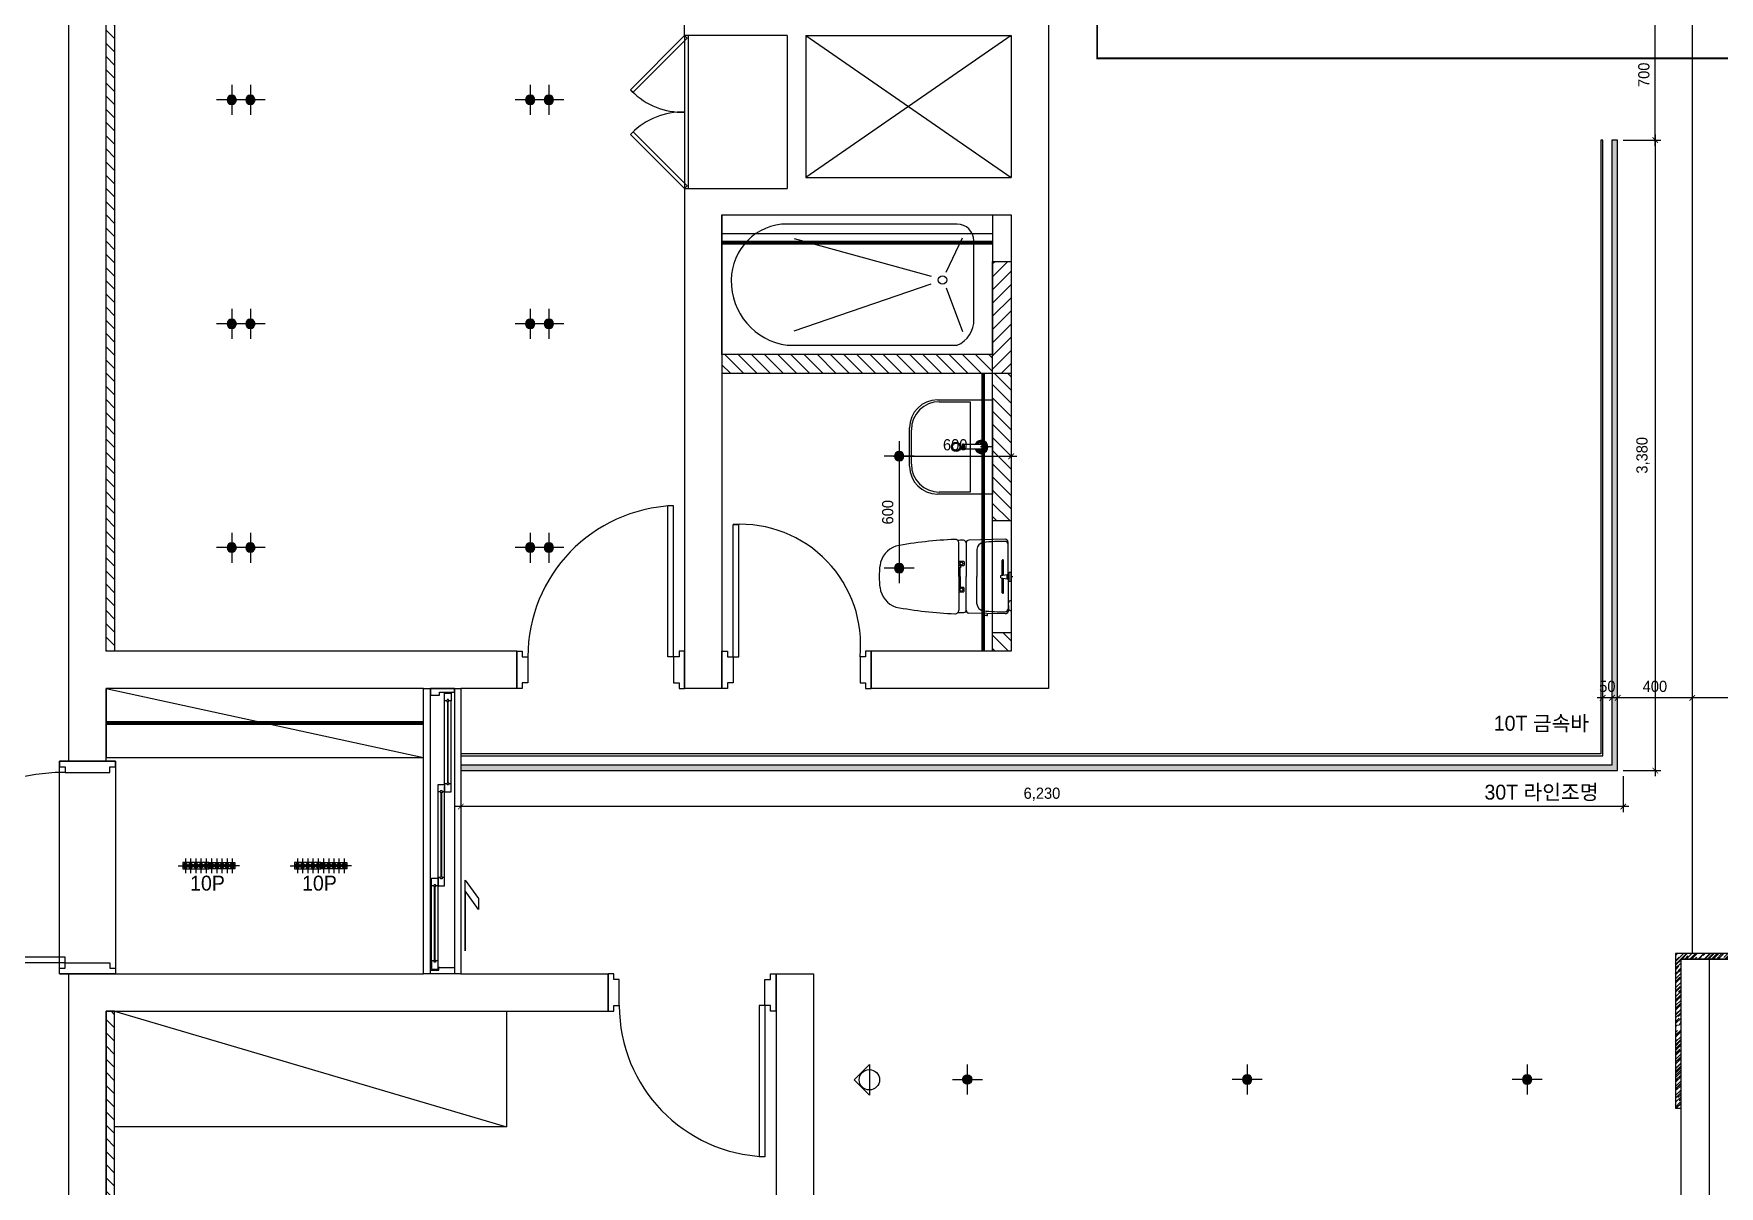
# Model space of a CAD drawing. Header units: millimetres. Extents: x 145965 to 228269, y 99354 to 115204.
# Drawn here: x 191959 to 200993, y 105421 to 111600 of the extents above; entities that cross this region are included whole.
import ezdxf

# ---------------------------------------------------------------- set-up
doc = ezdxf.new("R2010")
doc.units = ezdxf.units.MM
doc.header["$LTSCALE"] = 50
for name, pattern in [('DASHEDX2', [1.5, 1, -0.5]), ('HID', [2.5, 1.5, -1]), ('HIDDEN', [9.525, 6.35, -3.175])]:
    doc.linetypes.add(name, pattern=pattern)
for name, color, linetype in [('0-ELC TEXT', 7, 'Continuous'), ('03-WAL NEW', 3, 'Continuous'), ('06-FUR', 6, 'Continuous'), ('07-DIM WAL', 5, 'Continuous'), ('3.기호.계단선', 30, 'Continuous'), ('CEIL-LIGHT', 7, 'Continuous'), ('CO-BATH', 6, 'Continuous'), ('CO-DOOR', 8, 'Continuous'), ('fin', 5, 'Continuous'), ('HAT', 8, 'Continuous'), ('HL', 6, 'HIDDEN'), ('RC-LIGHT', 7, 'Continuous'), ('도면층8', 8, 'Continuous'), ('벽1', 2, 'Continuous'), ('창호', 4, 'Continuous'), ('틀', 8, 'Continuous')]:
    doc.layers.add(name, color=color, linetype=linetype)
doc.styles.add('HY 울릉도 L', font='')
doc.styles.add('코레일둥고', font='Korail_Round_Gothic_Medium.ttf')
doc.styles.get('HY 울릉도 L').set_extended_font_data('HY울릉도L')
doc.dimstyles.new('30', dxfattribs={"dimscale": 30, "dimtxt": 2, "dimasz": 1, "dimexe": 1, "dimexo": 1, "dimgap": 1, "dimtad": 1, "dimdec": 0, "dimrnd": 0.05, "dimdsep": 46, "dimlunit": 6, "dimtxsty": 'HY 울릉도 L', "dimblk": 'ARCHTICK', "dimcen": 2.5, "dimdle": 1, "dimclrd": 133, "dimclre": 133, "dimclrt": 30, "dimadec": 0, "dimazin": 0, "dimtfac": 1, "dimtdec": 0, "dimtix": 1, "dimtmove": 2, "dimatfit": 3, "dimldrblk": 'ARCHTICK', "dimfxl": 1, "dimlwd": -1, "dimlwe": -1, "dimarcsym": 0})
pattern_1 = [(315, (184317.335, 126387.985), (35.35534, 35.35534), [])]
pattern_2 = [(315, (43000, 40207.184), (35.355339, 35.355339), [])]

# ---------------------------------------------------------------- blocks, each defined once
blk = doc.blocks.new('_ArchTick')
at = {"color": 0, "linetype": 'ByBlock', "const_width": 0.15}
blk.add_lwpolyline([(-0.5, -0.5), (0.5, 0.5)], dxfattribs=at)
blk = doc.blocks.new('*D903')
at = {"layer": '07-DIM WAL', "color": 133}
for p, q in [((200477.9, 111029.4), (200680, 111029.4)), ((200650, 111059.4), (200650, 107619.4)), ((200477.9, 107649.4), (200680, 107649.4))]:
    blk.add_line(p, q, dxfattribs=at)
at = {"layer": 'Defpoints', "color": 0}
for p in [(200447.9, 111029.4), (200447.9, 107649.4), (200650, 107649.4)]:
    blk.add_point(p, dxfattribs=at)
at = {"layer": '07-DIM WAL', "color": 133, "xscale": 30, "yscale": 30, "zscale": 30}
for p, rotation in [((200650, 111029.4), 90), ((200650, 107649.4), 270)]:
    blk.add_blockref('_ArchTick', p, dxfattribs=dict(at, rotation=rotation))
at = {"layer": '07-DIM WAL', "color": 30, "insert": (200584, 109339.4), "char_height": 60, "attachment_point": 5, "rotation": 90, "style": 'HY 울릉도 L'}
blk.add_mtext('3,380', dxfattribs=at)
blk = doc.blocks.new('*D904')
at = {"layer": '07-DIM WAL', "color": 133}
for p, q in [((200447.9, 108060.6), (200447.9, 108069.4)), ((200847.9, 108069.4), (200847.9, 108069.4)), ((200877.9, 108039.4), (200417.9, 108039.4))]:
    blk.add_line(p, q, dxfattribs=at)
at = {"layer": 'Defpoints', "color": 0}
for p in [(200447.9, 108039.4), (200447.9, 108030.6), (200847.9, 108039.4)]:
    blk.add_point(p, dxfattribs=at)
at = {"layer": '07-DIM WAL', "color": 133, "xscale": 30, "yscale": 30, "zscale": 30, "rotation": 180}
blk.add_blockref('_ArchTick', (200447.9, 108039.4), dxfattribs=at)
at = {"layer": '07-DIM WAL', "color": 133, "xscale": 30, "yscale": 30, "zscale": 30}
blk.add_blockref('_ArchTick', (200847.9, 108039.4), dxfattribs=at)
at = {"layer": '07-DIM WAL', "color": 30, "insert": (200647.9, 108100.7), "char_height": 60, "attachment_point": 5, "style": 'HY 울릉도 L'}
blk.add_mtext('400', dxfattribs=at)
blk = doc.blocks.new('*D906')
at = {"layer": '07-DIM WAL', "color": 133}
for p, q in [((200367.9, 108060.2), (200367.9, 108069.4)), ((200417.9, 108069.4), (200417.9, 108069.4)), ((200447.9, 108039.4), (200337.9, 108039.4))]:
    blk.add_line(p, q, dxfattribs=at)
at = {"layer": 'Defpoints', "color": 0}
for p in [(200367.9, 108039.4), (200367.9, 108030.2), (200417.9, 108039.4)]:
    blk.add_point(p, dxfattribs=at)
at = {"layer": '07-DIM WAL', "color": 133, "xscale": 30, "yscale": 30, "zscale": 30}
blk.add_blockref('_ArchTick', (200367.9, 108039.4), dxfattribs=at)
at = {"layer": '07-DIM WAL', "color": 133, "xscale": 30, "yscale": 30, "zscale": 30, "rotation": 180}
blk.add_blockref('_ArchTick', (200417.9, 108039.4), dxfattribs=at)
at = {"layer": '07-DIM WAL', "color": 30, "insert": (200392.9, 108100.7), "char_height": 60, "attachment_point": 5, "style": 'HY 울릉도 L'}
blk.add_mtext('50', dxfattribs=at)
blk = doc.blocks.new('*D907')
at = {"layer": '07-DIM WAL', "color": 133}
for p, q in [((194247.9, 107619.4), (194247.9, 107426.6)), ((200477.9, 107619.4), (200477.9, 107426.6)), ((200507.9, 107456.6), (194217.9, 107456.6))]:
    blk.add_line(p, q, dxfattribs=at)
at = {"layer": 'Defpoints', "color": 0}
for p in [(194247.9, 107649.4), (200477.9, 107649.4), (194247.9, 107456.6)]:
    blk.add_point(p, dxfattribs=at)
at = {"layer": '07-DIM WAL', "color": 133, "xscale": 30, "yscale": 30, "zscale": 30, "rotation": 180}
blk.add_blockref('_ArchTick', (194247.9, 107456.6), dxfattribs=at)
at = {"layer": '07-DIM WAL', "color": 133, "xscale": 30, "yscale": 30, "zscale": 30}
blk.add_blockref('_ArchTick', (200477.9, 107456.6), dxfattribs=at)
at = {"layer": '07-DIM WAL', "color": 30, "insert": (197362.9, 107522.6), "char_height": 60, "attachment_point": 5, "style": 'HY 울릉도 L'}
blk.add_mtext('6,230', dxfattribs=at)
blk = doc.blocks.new('vidaisejh')
blk.add_lwpolyline([(151247.9, 66352.3), (151047.9, 66352.3), (151047.9, 67882.3), (151247.9, 67882.3)], close=True)
at = {"layer": '벽1'}
for p, q in [((157847.9, 73052.3), (157847.9, 67832.3)), ((149147.9, 67492.3), (149147.9, 72752.3)), ((149347.9, 68082.3), (149347.9, 72752.3)), ((152447.9, 71382.3), (152447.9, 71592.3)), ((154397.9, 71522.3), (154397.9, 67882.3)), ((152997.9, 71382.3), (152447.9, 71382.3)), ((152997.9, 71382.3), (152997.9, 70562.3)), ((153097.9, 71382.3), (154197.9, 71382.3)), ((153097.9, 71382.3), (153097.9, 70622.3)), ((154197.9, 71382.3), (154197.9, 70622.3)), ((152447.9, 70562.3), (152447.9, 67882.3)), ((152447.9, 70562.3), (152997.9, 70562.3)), ((153097.9, 70622.3), (154197.9, 70622.3)), ((152647.9, 70422.3), (152647.9, 67882.3)), ((152647.9, 70422.3), (154197.9, 70422.3)), ((154197.9, 70422.3), (154197.9, 68082.3)), ((151547.9, 68082.3), (149347.9, 68082.3)), ((151547.9, 68082.3), (151547.9, 67882.3)), ((154197.9, 68082.3), (153447.9, 68082.3)), ((153447.9, 68082.3), (153447.9, 67882.3)), ((151047.9, 67882.3), (149347.9, 67882.3)), ((149347.9, 67492.3), (149347.9, 67882.3)), ((151547.9, 67882.3), (151247.9, 67882.3)), ((152647.9, 67882.3), (152447.9, 67882.3)), ((152647.9, 67882.3), (152447.9, 67882.3)), ((154397.9, 67882.3), (153447.9, 67882.3)), ((158047.9, 67832.3), (157847.9, 67832.3)), ((158047.9, 67832.3), (157847.9, 67832.3)), ((149147.9, 67492.3), (149347.9, 67492.3)), ((157937.9, 66432.3), (157937.9, 62482.3)), ((157937.9, 66432.3), (158137.9, 66432.3)), ((149147.9, 66352.3), (151047.9, 66352.3)), ((149147.9, 61062.3), (149147.9, 66352.3)), ((151247.9, 66352.3), (152037.9, 66352.3)), ((152037.9, 66152.3), (152037.9, 66352.3)), ((152937.9, 66352.3), (153137.9, 66352.3)), ((152937.9, 66152.3), (152937.9, 66352.3)), ((153137.9, 66352.3), (153137.9, 60892.3)), ((149347.9, 66152.3), (152037.9, 66152.3)), ((149347.9, 62562.3), (149347.9, 66152.3)), ((152937.9, 66152.3), (152937.9, 60892.3))]:
    blk.add_line(p, q, dxfattribs=at)
at = {"layer": '창호'}
for centre, radius, start, end in [((152417.9, 68052.3), 810, 92.12255, 180), ((152745.4, 68117), 645.8, 354.24437, 93.32764), ((149123.3, 66387.2), 1045.1, 89.74486, 178.62483), ((152907.9, 66182.3), 810, 180, 267.87745)]:
    blk.add_arc(centre, radius, start, end, dxfattribs=at)
at = {"layer": '틀'}
for p, q in [((153097.9, 71382.3), (154197.9, 70622.3)), ((154197.9, 71382.3), (153097.9, 70622.3)), ((152387.9, 68862.3), (152357.9, 68862.3)), ((152357.9, 68052.3), (152357.9, 68861.7)), ((152387.9, 68052.3), (152387.9, 68862.3)), ((152707.9, 68052.3), (152707.9, 68762.3)), ((152707.9, 68762.3), (152737.9, 68762.3)), ((152737.9, 68052.3), (152737.9, 68761.7)), ((151547.9, 68082.3), (151547.9, 67882.3)), ((152387.9, 68052.3), (152357.9, 68052.3)), ((152447.9, 67882.3), (152447.9, 68082.3)), ((152447.9, 68082.3), (152447.9, 67882.3)), ((152647.9, 67882.3), (152647.9, 68082.3)), ((152647.9, 68082.3), (152647.9, 67882.3)), ((152707.9, 68052.3), (152737.9, 68052.3)), ((153447.9, 68082.3), (153447.9, 67882.3)), ((149097.9, 66352.3), (149097.9, 67492.3)), ((149097.9, 67492.3), (149397.9, 67492.3)), ((149397.9, 67492.3), (149397.9, 66352.3)), ((149127.9, 66412.3), (148077.9, 66412.3)), ((149127.9, 66442.3), (148078.5, 66442.3)), ((149127.9, 66412.3), (149127.9, 66442.3)), ((149397.9, 66352.3), (149097.9, 66352.3)), ((149097.9, 66352.3), (149397.9, 66352.3)), ((152037.9, 66152.3), (152037.9, 66352.3)), ((152937.9, 66352.3), (152937.9, 66152.3)), ((152937.9, 66152.3), (152937.9, 66352.3)), ((152847.9, 66182.3), (152847.9, 65372.8)), ((152877.9, 66182.3), (152847.9, 66182.3)), ((152877.9, 66182.3), (152877.9, 65372.3)), ((152877.9, 65372.3), (152847.9, 65372.3))]:
    blk.add_line(p, q, dxfattribs=at)
for points in [[(151547.9, 68082.3), (151577.9, 68082.3), (151577.9, 68052.3), (151607.9, 68052.3), (151607.9, 67912.3), (151577.9, 67912.3), (151577.9, 67882.3), (151547.9, 67882.3), (151547.9, 68082.3)], [(152447.9, 68082.3), (152417.9, 68082.3), (152417.9, 68052.3), (152387.9, 68052.3), (152387.9, 67912.3), (152417.9, 67912.3), (152417.9, 67882.3), (152447.9, 67882.3), (152447.9, 68082.3)], [(152647.9, 68082.3), (152677.9, 68082.3), (152677.9, 68052.3), (152707.9, 68052.3), (152707.9, 67912.3), (152677.9, 67912.3), (152677.9, 67882.3), (152647.9, 67882.3), (152647.9, 68082.3)], [(153447.9, 68082.3), (153417.9, 68082.3), (153417.9, 68052.3), (153387.9, 68052.3), (153387.9, 67912.3), (153417.9, 67912.3), (153417.9, 67882.3), (153447.9, 67882.3), (153447.9, 68082.3)], [(149097.9, 67492.3), (149097.9, 67462.3), (149127.9, 67462.3), (149127.9, 67432.3), (149367.9, 67432.3), (149367.9, 67462.3), (149397.9, 67462.3), (149397.9, 67492.3), (149097.9, 67492.3)], [(149097.9, 66352.3), (149097.9, 66382.3), (149127.9, 66382.3), (149127.9, 66412.3), (149367.9, 66412.3), (149367.9, 66382.3), (149397.9, 66382.3), (149397.9, 66352.3), (149097.9, 66352.3)], [(152037.9, 66152.3), (152067.9, 66152.3), (152067.9, 66182.3), (152097.9, 66182.3), (152097.9, 66322.3), (152067.9, 66322.3), (152067.9, 66352.3), (152037.9, 66352.3), (152037.9, 66152.3)], [(152937.9, 66152.3), (152907.9, 66152.3), (152907.9, 66182.3), (152877.9, 66182.3), (152877.9, 66322.3), (152907.9, 66322.3), (152907.9, 66352.3), (152937.9, 66352.3), (152937.9, 66152.3)]]:
    blk.add_lwpolyline(points, dxfattribs=at)
blk = doc.blocks.new('VJSWJDEH')
at = {"layer": '03-WAL NEW'}
h = blk.add_hatch(dxfattribs=at)
h.set_pattern_fill('_USER', color=256, scale=50, angle=45, pattern_type=0)
h.set_pattern_definition([(45, (191703.953, 108155.51), (-35.35534, 35.35534), [])])
h.paths.add_polyline_path([(197197.9, 109779.4), (197197.9, 110379.4), (197097.9, 110379.4), (197097.9, 109779.4)])
at = {"layer": '3.기호.계단선', "transparency": 33554687}
h = blk.add_hatch(dxfattribs=at)
h.set_pattern_fill('_USER', color=8, scale=50, angle=315, style=0, pattern_type=0)
h.set_pattern_definition(pattern_2)
h.paths.add_polyline_path([(192347.9, 108289.4), (192347.9, 112759.4), (195997.9, 112759.4), (195997.9, 112714.4), (192392.9, 112714.4), (192392.9, 108289.4)])
h = blk.add_hatch(dxfattribs=at)
h.set_pattern_fill('AR-RROOF', color=8, angle=45)
h.set_pattern_definition([(45, (21500, 0), (21.5526147, 57.4736392), [381, -50.8, 127, -25.4]), (45, (21514.907, 32.868), (-41.8479935, 5.926969), [76.2, -8.382, 152.4, -19.05]), (45, (21493.714, 24.247), (81.3611205, 105.4282069), [203.2, -35.56, 101.6, -25.4])])
h.paths.add_polyline_path([(201137.9, 106669.4), (200757.9, 106669.4), (200757.9, 105839.4), (200787.9, 105839.4), (200787.9, 106639.4), (200937.9, 106639.4), (201137.9, 106639.4)])
h = blk.add_hatch(dxfattribs=at)
h.set_pattern_fill('_USER', color=8, scale=50, angle=315, style=0, pattern_type=0)
h.set_pattern_definition(pattern_2)
h.paths.add_polyline_path([(192347.9, 102769.4), (192392.9, 102769.4), (192392.9, 106359.4), (192347.9, 106359.4)])
at = {"layer": 'HAT', "transparency": 33554687}
h = blk.add_hatch(dxfattribs=at)
h.set_pattern_fill('_USER', color=8, scale=50, angle=315, style=0, pattern_type=0)
h.set_pattern_definition(pattern_1)
h.paths.add_polyline_path([(197097.9, 109879.4), (195647.9, 109879.4), (195647.9, 109779.4), (197097.9, 109779.4)])
h = blk.add_hatch(dxfattribs=at)
h.set_pattern_fill('_USER', color=8, scale=50, angle=315, style=0, pattern_type=0)
h.set_pattern_definition(pattern_1)
h.paths.add_polyline_path([(197197.9, 108989.4), (197197.9, 109779.4), (197097.9, 109779.4), (197097.9, 108989.4)])
h = blk.add_hatch(dxfattribs=at)
h.set_pattern_fill('_USER', color=8, scale=50, angle=315, style=0, pattern_type=0)
h.set_pattern_definition(pattern_1)
h.paths.add_polyline_path([(197197.9, 108289.4), (197197.9, 108389.4), (197097.9, 108389.4), (197097.9, 108289.4)])
at = {"color": 8}
for p, q in [((197097.9, 109384.4), (197032.9, 109384.4)), ((197197.9, 108665.4), (197197.9, 108713.4)), ((197197.9, 108689.4), (197206.7, 108689.4))]:
    blk.add_line(p, q, dxfattribs=at)
at = {"layer": '03-WAL NEW'}
for p, q in [((197097.9, 109779.4), (197197.9, 109779.4)), ((197097.9, 108989.4), (197197.9, 108989.4)), ((197097.9, 108389.4), (197197.9, 108389.4)), ((200787.9, 101994.4), (200787.9, 106639.4))]:
    blk.add_line(p, q, dxfattribs=at)
blk.add_lwpolyline([(197097.9, 110379.4), (197197.9, 110379.4), (197197.9, 108289.4), (197097.9, 108289.4)], close=True, dxfattribs=at)
blk.add_lwpolyline([(197097.9, 109879.4), (195647.9, 109879.4), (195647.9, 109779.4), (197097.9, 109779.4), (197097.9, 109879.4)], dxfattribs=at)
at = {"layer": '06-FUR', "color": 8}
for points in [[(195462, 111575.3), (195447.9, 111589.4), (195158, 111299.5), (195172.1, 111285.4)], [(195447.9, 110769.4), (195467.9, 110769.4), (195467.9, 111589.4), (195447.9, 111589.4)], [(195462, 110783.6), (195447.9, 110769.4), (195158, 111059.4), (195172.1, 111073.5)]]:
    blk.add_lwpolyline(points, close=True, dxfattribs=at)
for points in [[(192347.9, 108089.4), (192347.9, 107719.4), (194047.9, 107719.4), (194047.9, 108089.4), (192347.9, 108089.4), (194047.9, 107719.4)], [(192392.9, 106359.4), (194492.9, 106359.4), (194492.9, 105739.4), (192392.9, 105739.4), (192392.9, 106359.4), (194492.9, 105739.4)]]:
    blk.add_lwpolyline(points, dxfattribs=at)
for centre, start, end in [((195433.5, 111553.8), 224.23533, 272.20445), ((195433.5, 110805.1), 87.79555, 135.76467)]:
    blk.add_arc(centre, 374.7, start, end, dxfattribs=at)
at = {"layer": '3.기호.계단선', "color": 8}
for p, q in [((200937.9, 106639.4), (200787.9, 106639.4)), ((200757.9, 105839.4), (200787.9, 105839.4))]:
    blk.add_line(p, q, dxfattribs=at)
for points in [[(192347.9, 108289.4), (192347.9, 112759.4), (195997.9, 112759.4), (195997.9, 112714.4), (192392.9, 112714.4), (192392.9, 108289.4), (192347.9, 108289.4)], [(201137.9, 106669.4), (200757.9, 106669.4), (200757.9, 105839.4)], [(200787.9, 105839.4), (200787.9, 106639.4), (201137.9, 106639.4)], [(192347.9, 102769.4), (192392.9, 102769.4), (192392.9, 106359.4), (192347.9, 106359.4), (192347.9, 102769.4)]]:
    blk.add_lwpolyline(points, dxfattribs=at)
at = {"layer": 'CO-BATH', "color": 8}
for p, q in [((196907.9, 110579.4), (195997.9, 110579.4)), ((196034.4, 110502.6), (196768.8, 110299.5)), ((196849.1, 110321.7), (196936.4, 110505.5)), ((196997.9, 110069.4), (196997.9, 110489.4)), ((195697.9, 110279.4), (195697.9, 110279.4)), ((196034.4, 110006.2), (196768.8, 110259.4)), ((196849.1, 110237.2), (196936.4, 110003.4)), ((195997.9, 109929.4), (196907.9, 109929.4)), ((196802.9, 109636.9), (197097.9, 109636.9)), ((196812.9, 109626.9), (196977.9, 109626.9)), ((196977.9, 109626.9), (196977.9, 109141.9)), ((197097.9, 109636.9), (197097.9, 109131.9)), ((196652.9, 109281.9), (196652.9, 109486.9)), ((196662.9, 109291.9), (196662.9, 109476.9)), ((196937.4, 109369.9), (196937.4, 109398.9)), ((196942.4, 109398.9), (196937.4, 109398.9)), ((196942.4, 109369.9), (196942.4, 109398.9)), ((196947.4, 109397.9), (196942.4, 109397.9)), ((196947.4, 109370.9), (196947.4, 109397.9)), ((197037.9, 109396.9), (196947.4, 109396.9)), ((196942.4, 109369.9), (196937.4, 109369.9)), ((196947.4, 109370.9), (196942.4, 109370.9)), ((197037.9, 109371.9), (196947.4, 109371.9)), ((197097.9, 109131.9), (196802.9, 109131.9)), ((196977.9, 109141.9), (196812.9, 109141.9))]:
    blk.add_line(p, q, dxfattribs=at)
blk.add_lwpolyline([(195647.9, 110629.4), (197097.9, 110629.4), (197097.9, 109879.4), (195647.9, 109879.4)], close=True, dxfattribs=at)
for centre, radius in [((196829.8, 110279.4), 22.5), ((196902.9, 109384.4), 25), ((196902.9, 109384.4), 20)]:
    blk.add_circle(centre, radius, dxfattribs=at)
for centre, radius, start, end in [((195997.9, 110279.4), 300, 90, 180), ((196907.9, 110489.4), 90, 0, 90), ((196044.1, 110272.6), 346.2, 178.86512, 262.33747), ((196853.5, 110063.3), 144.5, 292.11165, 2.41789), ((196802.9, 109486.9), 150, 90, 180), ((196812.9, 109476.9), 150, 90, 180), ((197037.9, 109384.4), 35, 200.92486, 159.07519), ((197037.9, 109384.4), 30, 204.62434, 155.37571), ((197037.9, 109384.4), 25, 210.00002, 150.00002), ((197037.9, 109384.4), 18, 223.98299, 136.01706), ((197037.9, 109384.4), 12.5, 270.00002, 90.00002), ((196802.9, 109281.9), 150, 180, 270), ((196812.9, 109291.9), 150, 180, 270)]:
    blk.add_arc(centre, radius, start, end, dxfattribs=at)
at = {"layer": 'CO-DOOR', "color": 8}
blk.add_lwpolyline([(194271, 106683.1), (194271, 107062.3), (194343.3, 106963.7), (194343.3, 106905.3), (194271, 107004), (194271, 106683.1)], close=True, dxfattribs=at)
at = {"layer": 'fin', "color": 8}
for p, q in [((196917.2, 108689.4), (196917.2, 108868.7)), ((196956.5, 108869.8), (196956.5, 108689.4)), ((197181.5, 108697.4), (197181.5, 108862)), ((197014.3, 108834.7), (197014.3, 108689.4)), ((196917.2, 108689.4), (196917.2, 108510.2)), ((196956.5, 108509.1), (196956.5, 108689.4)), ((197014.3, 108544.2), (197014.3, 108689.4)), ((197181.5, 108681.5), (197181.5, 108516.9)), ((197182.9, 108533.7), (197182.9, 108546.2)), ((197182.9, 108533.7), (197182.9, 108521.2))]:
    blk.add_line(p, q, dxfattribs=at)
for points in [[(196956.5, 108869.8, 0.371724), (196941.8, 108884.2, 0.003515), (196910.9, 108883.4, 0.320541)], [(197181.5, 108862), (197181.5, 108874.5, 0.421209), (197166.1, 108889.4), (196971.1, 108884.8, 0.001659)], [(196956.5, 108509.1, -0.371724), (196941.8, 108494.7, -0.003515), (196910.9, 108495.5, -0.320541)], [(197181.5, 108516.9), (197181.5, 108504.4, -0.421209), (197166.1, 108489.4), (196971.1, 108494.1, -0.001659)]]:
    blk.add_lwpolyline(points, format="xyb", dxfattribs=at)
for centre, radius, start, end in [((196986.2, 106684.7), 2205.9, 92.3333, 100.60807), ((196897.2, 108868.7), 20, 0, 92.3333), ((196971.5, 108869.8), 15, 91.36509, 180), ((197054.3, 108832.9), 40, 95.94375, 177.51291), ((197153.7, 107878.1), 1000, 89.31159, 95.94375), ((197165.5, 108862), 16, 0, 89.31159), ((196619.6, 108733.7), 125.5, 108.2964, 173.42408), ((196896.5, 108689.4), 405.9, 171.69926, 180), ((196896.5, 108689.4), 405.9, 180, 188.30074), ((196619.6, 108645.2), 125.5, 186.57592, 251.7036), ((196986.2, 110694.2), 2205.9, 259.39193, 267.6667), ((196897.2, 108510.2), 20, 267.6667, 0), ((196971.5, 108509.1), 15, 180, 268.63491), ((197054.3, 108545.9), 40, 182.48709, 264.05625), ((197153.7, 109500.8), 1000, 264.05625, 270.68841), ((197165.5, 108516.9), 16, 270.68841, 0), ((197197.9, 108546.2), 15, 90, 180), ((197197.9, 108521.2), 15, 180, 270)]:
    blk.add_arc(centre, radius, start, end, dxfattribs=at)
at = {"layer": 'HL', "color": 8, "linetype": 'Continuous'}
for p, q in [((197149.9, 108696.9), (197149.9, 108775.9)), ((197156.9, 108697.9), (197156.9, 108775.9)), ((196924.3, 108689.4), (196924.3, 108735.8)), ((196924.3, 108689.4), (196924.3, 108643.1)), ((197141.8, 108695.4), (197176.2, 108700.8)), ((197141.8, 108683.5), (197141.8, 108695.4)), ((197141.8, 108683.5), (197176.2, 108678.1)), ((197149.9, 108602.9), (197149.9, 108682)), ((197156.9, 108602.9), (197156.9, 108680.9)), ((197176.2, 108700.8), (197183.2, 108696.4)), ((197176.2, 108678.1), (197176.2, 108700.8)), ((197176.2, 108678.1), (197183.2, 108682.5)), ((197183.2, 108696.4), (197187.9, 108701.8)), ((197183.2, 108682.5), (197183.2, 108696.4)), ((197183.2, 108682.5), (197187.9, 108677.1)), ((197187.9, 108713.4), (197197.9, 108713.4)), ((197187.9, 108665.4), (197187.9, 108713.4)), ((197187.9, 108665.4), (197197.9, 108665.4)), ((197051.4, 108484.5), (197051.4, 108492.2)), ((197067.5, 108480.5), (197055.4, 108480.5)), ((197071.5, 108484.5), (197071.5, 108491.7))]:
    blk.add_line(p, q, dxfattribs=at)
for points in [[(196917.2, 108772), (196941.4, 108772, -0.414214), (196945.4, 108768), (196945.4, 108751.5, -0.414214), (196941.4, 108747.5), (196925.9, 108747.5), (196917.2, 108747.5)], [(196925.9, 108747.5), (196925.9, 108737.8, -0.414214), (196923.9, 108735.8), (196917.2, 108735.8)], [(196925.9, 108631.4), (196925.9, 108641.1, 0.414214), (196923.9, 108643.1), (196917.2, 108643.1)], [(196917.2, 108606.9), (196941.4, 108606.9, 0.414214), (196945.4, 108610.9), (196945.4, 108627.4, 0.414214), (196941.4, 108631.4), (196925.9, 108631.4), (196917.2, 108631.4)]]:
    blk.add_lwpolyline(points, format="xyb", dxfattribs=at)
for centre in [(196931.5, 108759.4), (196931.5, 108619.4)]:
    blk.add_circle(centre, 8, dxfattribs=at)
for centre, radius, start, end in [((197153.4, 108775.9), 3.5, 0, 180), ((197153.4, 108602.9), 3.5, 180, 0), ((197055.4, 108484.5), 4, 180, 270), ((197067.5, 108484.5), 4, 270, 0)]:
    blk.add_arc(centre, radius, start, end, dxfattribs=at)
at = {"layer": '도면층8', "color": 8}
for p, q in [((194085.4, 106559.4), (194085.4, 108089.4)), ((194215.4, 108089.4), (194215.4, 106559.4)), ((194161.4, 107579.1), (194161.4, 108023.4)), ((194196.4, 107579.1), (194196.4, 108023.4)), ((194126.3, 107031.3), (194126.3, 107564.9)), ((194161.4, 107075.8), (194161.4, 107564.9)), ((194091.2, 106629), (194091.2, 107072.3)), ((194126.3, 106629), (194126.3, 107031.3)), ((194133.5, 106594.5), (194131, 106594.5))]:
    blk.add_line(p, q, dxfattribs=at)
for points in [[(194096, 108089.4), (194085.4, 108089.4), (194085.4, 108054.4), (194133.4, 108054.4), (194133.4, 108069.1), (194215.4, 108069.1), (194215.4, 108089.4), (194096, 108089.4)], [(194172.1, 108023.4), (194173.7, 108020.2), (194174.9, 108019.6), (194176.6, 108018.9)], [(194176.6, 108018.9), (194176.6, 107583.6), (194181.2, 107583.6), (194181.2, 108018.9), (194176.6, 108018.9), (194181.2, 108018.9)], [(194185.7, 108023.4), (194184, 108020.2), (194182.9, 108019.6), (194181.2, 108018.9)], [(194137, 107534.7), (194138.7, 107531.5), (194139.8, 107530.9), (194141.5, 107530.2)], [(194141.5, 107530.2), (194141.5, 107080.2), (194146.2, 107080.2), (194146.2, 107530.2), (194141.5, 107530.2), (194146.2, 107530.2)], [(194150.6, 107534.7), (194149, 107531.5), (194147.8, 107530.9), (194146.2, 107530.2)], [(194172.1, 107579.1), (194173.7, 107582.3), (194174.9, 107582.9), (194176.6, 107583.6)], [(194185.7, 107579.1), (194184, 107582.3), (194182.9, 107582.9), (194181.2, 107583.6)], [(194137, 107075.8), (194138.7, 107079), (194139.8, 107079.6), (194141.5, 107080.2)], [(194150.6, 107075.8), (194149, 107079), (194147.8, 107079.6), (194146.2, 107080.2)], [(194102, 107031.3), (194103.6, 107028.1), (194104.7, 107027.5), (194106.4, 107026.9)], [(194106.4, 107026.9), (194106.4, 106624.9), (194111.1, 106624.9), (194111.1, 107026.9), (194106.4, 107026.9), (194111.1, 107026.9)], [(194115.5, 107031.3), (194113.9, 107028.1), (194112.7, 107027.5), (194111.1, 107026.9)], [(194102, 106629), (194103.6, 106632.2), (194104.7, 106632.8), (194106.4, 106633.5)], [(194115.5, 106629), (194113.9, 106632.2), (194112.7, 106632.8), (194111.1, 106633.5)], [(194210.4, 106559.4), (194085.4, 106559.4), (194085.4, 106579.8), (194131, 106579.8), (194131, 106594.5), (194215.4, 106594.5), (194215.4, 106559.4), (194210.4, 106559.4)]]:
    blk.add_lwpolyline(points, dxfattribs=at)
for points in [[(194173, 108023.4), (194161.4, 108023.4), (194161.4, 108064.3), (194196.4, 108064.3), (194196.4, 108023.4), (194184.7, 108023.4), (194182.7, 108029.9), (194175.1, 108029.9)], [(194138, 107534.7), (194126.3, 107534.7), (194126.3, 107575.6), (194161.4, 107575.6), (194161.4, 107534.7), (194149.7, 107534.7), (194147.6, 107541.2), (194140, 107541.2)], [(194196.4, 107534.7), (194196.4, 107579.1), (194184.7, 107579.1), (194182.7, 107572.6), (194175.1, 107572.6), (194173, 107579.1), (194161.4, 107579.1), (194161.4, 107534.7)], [(194102.9, 107031.3), (194091.2, 107031.3), (194091.2, 107072.3), (194126.3, 107072.3), (194126.3, 107031.3), (194114.6, 107031.3), (194112.5, 107037.8), (194105, 107037.8)], [(194161.4, 107031.3), (194161.4, 107075.8), (194149.7, 107075.8), (194147.6, 107069.3), (194140, 107069.3), (194138, 107075.8), (194126.3, 107075.8), (194126.3, 107031.3)], [(194126.3, 106584.6), (194126.3, 106629), (194114.6, 106629), (194112.5, 106622.5), (194105, 106622.5), (194102.9, 106629), (194091.2, 106629), (194091.2, 106584.6)]]:
    blk.add_lwpolyline(points, close=True, dxfattribs=at)
blk.add_blockref('vidaisejh', (43000, 40207.2))
blk = doc.blocks.new('*D960')
at = {"layer": '07-DIM WAL', "color": 133}
for p, q in [((200650, 110999.4), (200650, 111759.4)), ((200507.9, 111729.4), (200680, 111729.4)), ((200507.9, 111029.4), (200680, 111029.4))]:
    blk.add_line(p, q, dxfattribs=at)
at = {"layer": 'Defpoints', "color": 0}
for p in [(200477.9, 111729.4), (200650, 111729.4), (200477.9, 111029.4)]:
    blk.add_point(p, dxfattribs=at)
at = {"layer": '07-DIM WAL', "color": 133, "xscale": 30, "yscale": 30, "zscale": 30}
for p, rotation in [((200650, 111729.4), 90), ((200650, 111029.4), 270)]:
    blk.add_blockref('_ArchTick', p, dxfattribs=dict(at, rotation=rotation))
at = {"layer": '07-DIM WAL', "color": 30, "insert": (200588.8, 111379.4), "char_height": 60, "attachment_point": 5, "rotation": 90, "style": 'HY 울릉도 L'}
blk.add_mtext('700', dxfattribs=at)
blk = doc.blocks.new('1')
at = {"linetype": 'Continuous'}
h = blk.add_hatch(color=4, dxfattribs=at)
h.dxf.hatch_style = 1
edge = h.paths.add_edge_path()
edge.add_arc((11539653, -14273504), 37.5, 0, 360)
at = {"color": 1, "linetype": 'Continuous'}
for p, q in [((11539653, -14273637), (11539653, -14273370)), ((11539520, -14273504), (11539787, -14273504))]:
    blk.add_line(p, q, dxfattribs=at)
at = {"color": 4, "linetype": 'Continuous'}
for radius in [41.5, 37.5]:
    blk.add_circle((11539653, -14273504), radius, dxfattribs=at)
blk = doc.blocks.new("5RN'")
at = {"layer": 'RC-LIGHT'}
blk.add_lwpolyline([(188137.5, 27400.3), (188277.5, 27400.3), (188277.5, 27435.3), (188137.5, 27435.3)], close=True, dxfattribs=at)
at = {"layer": 'RC-LIGHT', "yscale": 0.2948704765105351, "zscale": 0.2948704765105351}
for p, xscale in [((-3214550.6, 4236252.7), 0.2948704765105351), ((-3214523.1, 4236252.7), 0.2948704765105351), ((3590910.6, 4236252.7), -0.2948704765105351), ((3590938.1, 4236252.7), -0.2948704765105351), ((3590965.5, 4236252.7), -0.2948704765105351)]:
    blk.add_blockref('1', p, dxfattribs=dict(at, xscale=xscale))
blk = doc.blocks.new('*D1166')
at = {"layer": '07-DIM WAL', "color": 133}
for p, q in [((196567.9, 109334.4), (196567.9, 109334.4)), ((196597.9, 109364.4), (196597.9, 108704.4)), ((196567.9, 108734.4), (196567.9, 108734.4))]:
    blk.add_line(p, q, dxfattribs=at)
at = {"layer": 'Defpoints', "color": 0}
for p in [(196597.9, 109334.4), (196597.9, 108734.4), (196597.9, 108734.4)]:
    blk.add_point(p, dxfattribs=at)
at = {"layer": '07-DIM WAL', "color": 133, "xscale": 30, "yscale": 30, "zscale": 30}
for p, rotation in [((196597.9, 109334.4), 90), ((196597.9, 108734.4), 270)]:
    blk.add_blockref('_ArchTick', p, dxfattribs=dict(at, rotation=rotation))
at = {"layer": '07-DIM WAL', "color": 30, "insert": (196536.6, 109034.4), "char_height": 60, "attachment_point": 5, "rotation": 90, "style": 'HY 울릉도 L'}
blk.add_mtext('600', dxfattribs=at)
blk = doc.blocks.new('*D1168')
at = {"layer": '07-DIM WAL', "color": 133}
for p, q in [((196567.9, 109334.4), (197227.9, 109334.4)), ((196597.9, 109364.4), (196597.9, 109364.4)), ((197197.9, 109364.4), (197197.9, 109364.4))]:
    blk.add_line(p, q, dxfattribs=at)
at = {"layer": 'Defpoints', "color": 0}
for p in [(196597.9, 109334.4), (197197.9, 109334.4), (197197.9, 109334.4)]:
    blk.add_point(p, dxfattribs=at)
at = {"layer": '07-DIM WAL', "color": 133, "xscale": 30, "yscale": 30, "zscale": 30, "rotation": 180}
blk.add_blockref('_ArchTick', (196597.9, 109334.4), dxfattribs=at)
at = {"layer": '07-DIM WAL', "color": 133, "xscale": 30, "yscale": 30, "zscale": 30}
blk.add_blockref('_ArchTick', (197197.9, 109334.4), dxfattribs=at)
at = {"layer": '07-DIM WAL', "color": 30, "insert": (196897.9, 109395.7), "char_height": 60, "attachment_point": 5, "style": 'HY 울릉도 L'}
blk.add_mtext('600', dxfattribs=at)

msp = doc.modelspace()

# ---------------------------------------------------------------- hatches: boundary and pattern name
at = {"layer": 'CEIL-LIGHT'}
h = msp.add_hatch(color=140, dxfattribs=at)
h.dxf.hatch_style = 1
h.paths.add_polyline_path([(200447.9, 111029.4), (200417.9, 111029.4), (200417.9, 107679.4), (194247.9, 107679.4), (194247.9, 107649.4), (200447.9, 107649.4)])

# ---------------------------------------------------------------- linework, layer by layer
at = {"color": 4}
for p, q in [((196437.9, 106073.8), (196356, 105991.9)), ((196437.9, 106073.8), (196437.9, 105910)), ((196356, 105991.9), (196437.9, 105910))]:
    msp.add_line(p, q, dxfattribs=at)
msp.add_circle((196437.9, 105991.9), 54.6, dxfattribs=at)
at = {"layer": '06-FUR'}
msp.add_lwpolyline([(194247.9, 107739.4), (194247.9, 107729.4), (200367.9, 107729.4), (200367.9, 111029.4), (200357.9, 111029.4), (200357.9, 107739.4), (194247.9, 107739.4)], dxfattribs=at)
at = {"layer": '3.기호.계단선', "linetype": 'HID', "const_width": 10}
msp.add_lwpolyline([(201497.9, 110588.8), (201497.9, 111467.6), (197658.9, 111467.6), (197658.9, 112156.9), (194492.3, 112156.9)], dxfattribs=at)
at = {"layer": '3.기호.계단선', "color": 10, "linetype": 'HID', "const_width": 20}
for points in [[(195647.9, 110479.4), (197097.9, 110479.4)], [(197047.9, 109779.4), (197047.9, 108289.4)], [(192347.9, 107904.4), (194047.9, 107904.4)]]:
    msp.add_lwpolyline(points, dxfattribs=at)
at = {"layer": 'CEIL-LIGHT', "color": 140}
msp.add_lwpolyline([(200447.9, 111029.4), (200417.9, 111029.4), (200417.9, 107679.4), (194247.9, 107679.4), (194247.9, 107649.4), (200447.9, 107649.4), (200447.9, 111029.4)], dxfattribs=at)
at = {"layer": 'RC-LIGHT'}
msp.add_line((200847.9, 108039.4), (200847.9, 106669.4), dxfattribs=at)
msp.add_lwpolyline([(195647.9, 110529.4), (197097.9, 110529.4)], dxfattribs=at)

# ---------------------------------------------------------------- block references
msp.add_blockref('VJSWJDEH', (0, 0), dxfattribs=at)
at = {"layer": 'RC-LIGHT', "yscale": 0.6024096385271789, "zscale": 0.6024096385271789}
for p, xscale, rotation in [((-8405475.9, 7062842.9), -0.6024096385271789, 89.9999999999996), ((-8405375.9, 7062842.9), -0.6024096385271789, 89.9999999999996), ((-8403875.9, 7062842.9), -0.6024096385271789, 89.99999999999962), ((-8403775.9, 7062842.9), -0.6024096385271789, 89.99999999999962), ((-8405475.9, 7061642.9), -0.6024096385271789, 89.99999999999962), ((-8405375.9, 7061642.9), -0.6024096385271789, 89.99999999999962), ((-8403875.9, 7061642.9), -0.6024096385271789, 89.99999999999962), ((-8403775.9, 7061642.9), -0.6024096385271789, 89.99999999999964), ((-8401898.4, 7060932.9), -0.6024096385271789, 89.99999999999959), ((-8405475.9, 7060442.9), -0.6024096385271789, 89.9999999999996), ((-8405375.9, 7060442.9), -0.6024096385271789, 89.9999999999996), ((-8403875.9, 7060442.9), -0.6024096385271789, 89.99999999999962), ((-8403775.9, 7060442.9), -0.6024096385271789, 89.99999999999962), ((-8401898.4, 7060332.9), -0.6024096385271789, 89.99999999999957), ((8795459.2, 7057592), 0.6024096385271789, 270.0000000000005), ((-8400033.4, 7057592), -0.6024096385271789, 89.99999999999946), ((-8398533.4, 7057592), -0.6024096385271789, 89.99999999999946)]:
    msp.add_blockref('1', p, dxfattribs=dict(at, xscale=xscale, rotation=rotation))
at = {"layer": 'RC-LIGHT', "rotation": 180}
for p in [(381035.4, 134557.3), (381635.4, 134557.3)]:
    msp.add_blockref("5RN'", p, dxfattribs=at)
at = {"layer": 'RC-LIGHT', "xscale": -1, "rotation": 180}
for p in [(4760.4, 134557.3), (5360.4, 134557.3)]:
    msp.add_blockref("5RN'", p, dxfattribs=at)

# ---------------------------------------------------------------- texts
at = {"layer": '0-ELC TEXT', "color": 7, "linetype": 'DASHEDX2', "style": '코레일둥고'}
for p in [(192797.7, 107006.2), (193397.7, 107006.2)]:
    msp.add_text('10P', height=80, dxfattribs=at).set_placement(p)
at = {"layer": '3.기호.계단선', "linetype": 'HID', "style": '코레일둥고'}
for s, p in [('10T 금속바', (199784.4, 107863.2)), ('30T 라인조명', (199734.4, 107493.8))]:
    msp.add_text(s, height=80, dxfattribs=at).set_placement(p)

# ---------------------------------------------------------------- dimensions: what is measured, and where the dimension line sits
at = {"layer": '07-DIM WAL'}
for base, p1, p2, picture, middle in [((200650, 111729.4), (200477.9, 111029.4), (200477.9, 111729.4), '*D960', (200588.8, 111379.4)), ((200650, 107649.4), (200447.9, 111029.4), (200447.9, 107649.4), '*D903', (200584, 109339.4)), ((196597.9, 108734.4), (196597.9, 109334.4), (196597.9, 108734.4), '*D1166', (196536.6, 109034.4))]:
    dim = msp.add_linear_dim(base=base, p1=p1, p2=p2, angle=90, dimstyle='30', dxfattribs=at)
    dim.commit()
    dim.dimension.update_dxf_attribs({"geometry": picture, "text_midpoint": middle})
for base, p1, p2, picture, middle in [((197197.9, 109334.4), (196597.9, 109334.4), (197197.9, 109334.4), '*D1168', (196897.9, 109395.7)), ((200367.9, 108039.4), (200417.9, 108039.4), (200367.9, 108030.2), '*D906', (200392.9, 108100.7)), ((200447.9, 108039.4), (200847.9, 108039.4), (200447.9, 108030.6), '*D904', (200647.9, 108100.7)), ((194247.9, 107456.6), (200477.9, 107649.4), (194247.9, 107649.4), '*D907', (197362.9, 107522.6))]:
    dim = msp.add_linear_dim(base=base, p1=p1, p2=p2, dimstyle='30', dxfattribs=at)
    dim.commit()
    dim.dimension.update_dxf_attribs({"geometry": picture, "text_midpoint": middle})

doc.saveas('drawing.dxf')
